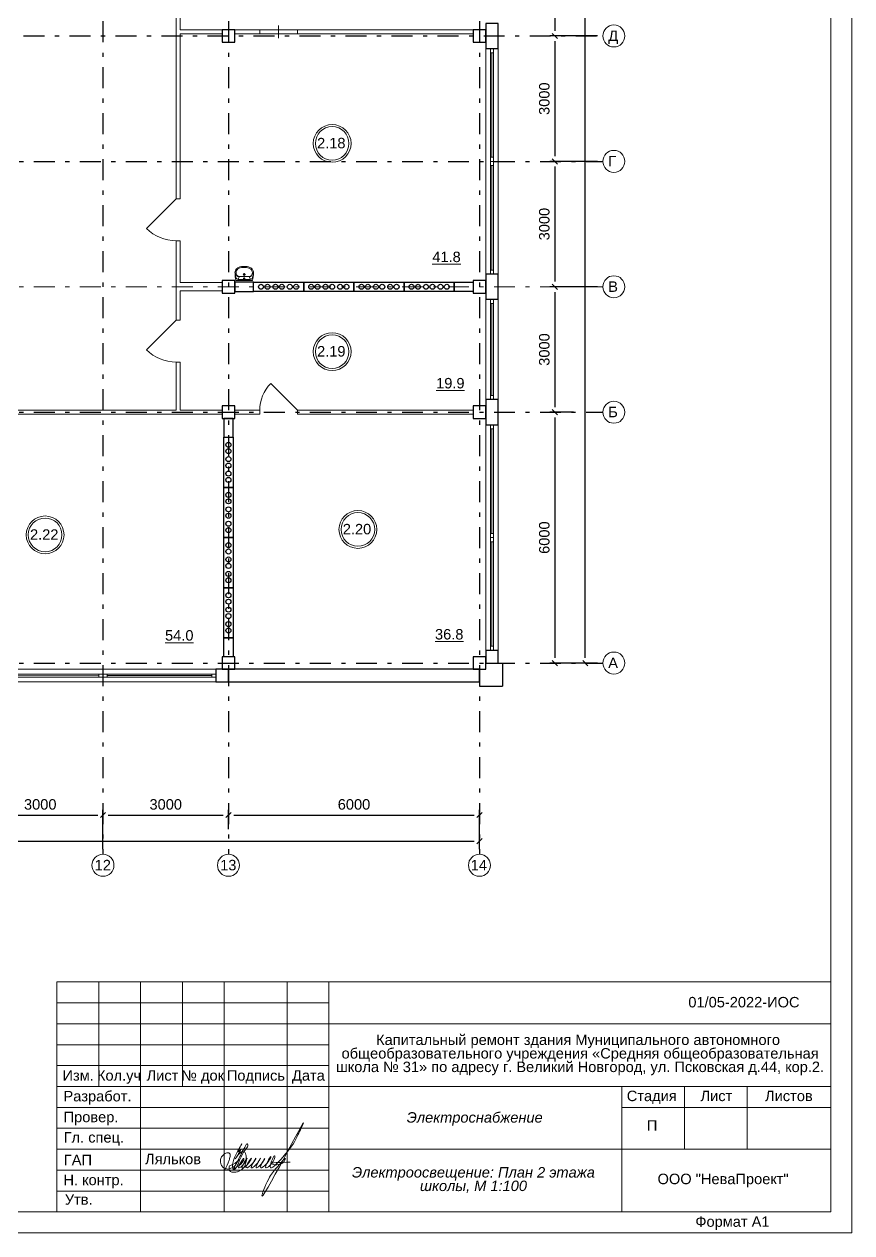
# Model space of a CAD drawing. Header units: metres. Extents: x -306 to 273, y -329 to 512.
# Drawn here: x 150.1 to 169.88, y 289.38 to 318.29 of the extents above; entities that cross this region are included whole.
import ezdxf
from ezdxf.enums import TextEntityAlignment as Align

# ---------------------------------------------------------------- set-up
doc = ezdxf.new("R2010")
doc.units = ezdxf.units.M
doc.header["$MEASUREMENT"] = 0
doc.linetypes.add('( Dashdot )', pattern=[1.001, 0.5, -0.25, 0.001, -0.25])
doc.linetypes.add('DGN Style 3', pattern=[9.681301, 6.915215, -2.766086])
doc.layers.get('DEFPOINTS').update_dxf_attribs({"lineweight": 0})
doc.layers.add('Level 50', color=7, linetype='Continuous', lineweight=0)
doc.layers.add('Level 63', color=7, linetype='Continuous', lineweight=0)
doc.styles.add('Arial', font='ariali.ttf')
doc.styles.add('GOST 2.304', font='cs_gost2304.shx')
doc.styles.add('Standard_0', font='arial.ttf')
doc.styles.add('Style-Arial', font='arial.ttf')
doc.dimstyles.get("Standard").update_dxf_attribs({"dimtxt": 0.00018, "dimasz": 0.00018, "dimexe": 0.0002, "dimexo": 0.0625, "dimgap": 9e-05, "dimtad": 0, "dimtih": 1, "dimtoh": 1, "dimdec": 4, "dimlfac": 1000, "dimzin": 0, "dimdsep": 46, "dimtxsty": 'Standard_0', "dimcen": 9e-05, "dimadec": 0, "dimazin": 0, "dimtfac": 1, "dimtdec": 4, "dimtofl": 0, "dimtmove": 0, "dimatfit": 0, "dimfxl": 0.01, "dimfxlon": 1, "dimtolj": 1, "dimtzin": 0, "dimarcsym": 0})

# ---------------------------------------------------------------- blocks, each defined once
blk = doc.blocks.new('*U1656')
at = {"color": 7, "linetype": 'Continuous', "lineweight": 0}
blk.add_line((1.25, 0), (-1.25, 0), dxfattribs=at)
at = {"color": 7, "linetype": 'Continuous', "lineweight": 13, "flags": 128}
for points in [[(-1.35, 0.035), (-1.25, 0.035), (-1.25, -0.035), (-1.35, -0.035), (-1.35, 0.035)], [(1.25, 0.035), (1.35, 0.035), (1.35, -0.035), (1.25, -0.035), (1.25, 0.035)]]:
    blk.add_lwpolyline(points, close=True, dxfattribs=at)
at = {"color": 7, "linetype": 'Continuous', "lineweight": 0, "flags": 128}
blk.add_lwpolyline([(-1.25, 0.035), (1.25, 0.035), (1.25, -0.035), (-1.25, -0.035), (-1.25, 0.035)], close=True, dxfattribs=at)
blk = doc.blocks.new('*U1657')
at = {"color": 7, "linetype": 'Continuous', "lineweight": 0}
blk.add_line((1.25, 0.001), (-1.25, -0.001), dxfattribs=at)
at = {"color": 7, "linetype": 'Continuous', "lineweight": 13, "flags": 128}
for points in [[(-1.35, 0.034), (-1.25, 0.034), (-1.25, -0.036), (-1.35, -0.036), (-1.35, 0.034)], [(1.25, 0.036), (1.35, 0.036), (1.35, -0.034), (1.25, -0.034), (1.25, 0.036)]]:
    blk.add_lwpolyline(points, close=True, dxfattribs=at)
at = {"color": 7, "linetype": 'Continuous', "lineweight": 0, "flags": 128}
blk.add_lwpolyline([(-1.25, 0.034), (1.25, 0.036), (1.25, -0.034), (-1.25, -0.036), (-1.25, 0.034)], close=True, dxfattribs=at)
blk = doc.blocks.new('*U1658')
at = {"color": 7, "linetype": 'Continuous', "lineweight": 0}
blk.add_line((-1.1, 0), (1.1, 0), dxfattribs=at)
at = {"color": 7, "linetype": 'Continuous', "lineweight": 13, "flags": 128}
for points in [[(-1.1, -0.035), (-1.2, -0.035), (-1.2, 0.035), (-1.1, 0.035), (-1.1, -0.035)], [(1.2, -0.035), (1.1, -0.035), (1.1, 0.035), (1.2, 0.035), (1.2, -0.035)]]:
    blk.add_lwpolyline(points, close=True, dxfattribs=at)
at = {"color": 7, "linetype": 'Continuous', "lineweight": 0, "flags": 128}
blk.add_lwpolyline([(-1.1, 0.035), (1.1, 0.035), (1.1, -0.035), (-1.1, -0.035), (-1.1, 0.035)], close=True, dxfattribs=at)
blk = doc.blocks.new('*U1661')
at = {"color": 7, "linetype": 'Continuous', "lineweight": 30}
for p, q in [((0.275, 0.275), (-0.275, 0.275)), ((-0.275, -0.275), (-0.275, 0.275)), ((0.275, 0.175), (0.275, 0.275)), ((-0.175, -0.275), (-0.275, -0.275))]:
    blk.add_line(p, q, dxfattribs=at)
blk = doc.blocks.new('*U1655')
at = {"color": 7, "linetype": 'Continuous', "lineweight": 30, "flags": 128}
blk.add_lwpolyline([(-0.11, -0.6), (-0.11, 0.6), (0.11, 0.6), (0.11, -0.6), (-0.11, -0.6)], close=True, dxfattribs=at)
at = {"color": 7, "linetype": 'Continuous', "lineweight": 30}
for centre in [(0, 0.421), (0, 0.268), (0, 0.077), (0, -0.077), (0, -0.268), (0, -0.421)]:
    blk.add_circle(centre, 0.06, dxfattribs=at)
blk = doc.blocks.new('*U1662')
at = {"color": 7, "linetype": 'Continuous', "lineweight": 0, "flags": 128}
blk.add_lwpolyline([(42.05, 29.7), (42.05, -29.7), (-42.05, -29.7), (-42.05, 29.7), (42.05, 29.7)], close=True, dxfattribs=at)
at = {"layer": 'Level 50', "color": 7, "linetype": 'Continuous', "lineweight": 13}
for p, q in [((41.55, 29.2), (41.55, -29.2)), ((41.55, -29.2), (-41.25, -29.2))]:
    blk.add_line(p, q, dxfattribs=at)
at = {"layer": 'Level 63', "color": 7, "linetype": 'Continuous', "lineweight": 13}
for p, q in [((23.05, -23.7), (41.55, -23.7)), ((23.05, -23.7), (23.05, -29.2)), ((24.05, -23.7), (24.05, -26.2)), ((25.05, -23.7), (25.05, -29.2)), ((26.05, -23.7), (26.05, -26.2)), ((27.05, -23.7), (27.05, -29.2)), ((28.55, -23.7), (28.55, -29.2)), ((29.55, -23.7), (29.55, -29.2)), ((29.55, -24.7), (41.55, -24.7)), ((23.05, -25.7), (29.55, -25.7)), ((23.05, -26.2), (29.55, -26.2)), ((29.55, -26.2), (41.55, -26.2)), ((36.55, -26.7), (41.55, -26.7)), ((29.55, -27.7), (41.55, -27.7))]:
    blk.add_line(p, q, dxfattribs=at)
at = {"layer": 'Level 63', "color": 7, "linetype": 'Continuous', "lineweight": 0}
for p, q in [((23.05, -24.2), (29.55, -24.2)), ((23.05, -24.7), (29.55, -24.7)), ((23.05, -25.2), (29.55, -25.2)), ((23.05, -26.7), (29.55, -26.7)), ((23.05, -27.2), (29.55, -27.2)), ((23.05, -27.7), (29.55, -27.7)), ((23.05, -28.2), (29.55, -28.2)), ((23.05, -28.7), (29.55, -28.7))]:
    blk.add_line(p, q, dxfattribs=at)
at = {"layer": 'Level 63', "color": 7, "linetype": 'Continuous', "lineweight": 13, "flags": 128}
for points in [[(36.55, -26.2), (36.55, -29.2)], [(38.05, -26.2), (38.05, -27.7)], [(39.55, -26.2), (39.55, -27.7)]]:
    blk.add_lwpolyline(points, dxfattribs=at)
at = {"layer": 'Level 63', "color": 7, "linetype": 'Continuous', "lineweight": 0, "style": 'Style-Arial'}
for s, p in [('Изм.', (23.557, -25.935)), ('Кол.уч', (24.534, -25.935)), ('Лист', (25.573, -25.935)), ('№ док', (26.532, -25.935)), ('Подпись', (27.806, -25.935)), ('Дата', (29.061, -25.935)), ('Разработ.', (24.019, -26.431)), ('Стадия', (37.268, -26.425)), ('Лист', (38.813, -26.425)), ('Листов', (40.546, -26.425)), ('Провер.', (23.864, -26.929)), ('Гл. спец.', (23.931, -27.416)), ('ГАП', (23.551, -27.957)), ('Н. контр.', (23.925, -28.435)), ('ООО "НеваПроект"', (38.973, -28.411)), ('Утв.', (23.57, -28.902)), ('Формат А1', (39.197, -29.431))]:
    blk.add_text(s, height=0.25, dxfattribs=at).set_placement(p, align=Align.MIDDLE_CENTER)
blk = doc.blocks.new('_Oblique-1')
at = {"color": 0, "linetype": 'ByBlock', "lineweight": -2}
blk.add_line((0.5, 0.5), (-0.5, -0.5), dxfattribs=at)
blk = doc.blocks.new('*D2567')
at = {"color": 0, "linetype": 'Continuous', "lineweight": -2, "transparency": 16777216}
for p, q in [((94.98, 298.561), (94.98, 298.872)), ((95.105, 298.747), (160.855, 298.747)), ((160.98, 298.561), (160.98, 298.872))]:
    blk.add_line(p, q, dxfattribs=at)
at = {"layer": 'DEFPOINTS', "color": 0, "linetype": 'Continuous', "lineweight": 0, "transparency": 16777216}
for p in [(160.98, 298.747), (94.98, 298.436), (160.98, 298.436)]:
    blk.add_point(p, dxfattribs=at)
at = {"color": 0, "linetype": 'Continuous', "lineweight": -2, "transparency": 16777216, "xscale": 0.125, "yscale": 0.125, "zscale": 0.125, "rotation": 180}
blk.add_blockref('_Oblique-1', (94.98, 298.747), dxfattribs=at)
at = {"color": 0, "linetype": 'Continuous', "lineweight": -2, "transparency": 16777216, "xscale": 0.125, "yscale": 0.125, "zscale": 0.125}
blk.add_blockref('_Oblique-1', (160.98, 298.747), dxfattribs=at)
at = {"color": 0, "linetype": 'Continuous', "lineweight": 0, "transparency": 16777216, "insert": (127.98, 299), "char_height": 0.25, "attachment_point": 5, "style": 'Style-Arial'}
blk.add_mtext('\\A1;66000', dxfattribs=at)
blk = doc.blocks.new('*D2564')
at = {"color": 0, "linetype": 'Continuous', "lineweight": -2, "transparency": 16777216}
for p, q in [((163.803, 345.009), (163.385, 345.009)), ((163.51, 303.134), (163.51, 344.884)), ((163.803, 303.009), (163.385, 303.009))]:
    blk.add_line(p, q, dxfattribs=at)
at = {"layer": 'DEFPOINTS', "color": 0, "linetype": 'Continuous', "lineweight": 0, "transparency": 16777216}
for p in [(163.51, 345.009), (163.928, 345.009), (163.928, 303.009)]:
    blk.add_point(p, dxfattribs=at)
at = {"color": 0, "linetype": 'Continuous', "lineweight": -2, "transparency": 16777216, "xscale": 0.125, "yscale": 0.125, "zscale": 0.125}
for p, rotation in [((163.51, 345.009), 90), ((163.51, 303.009), 270)]:
    blk.add_blockref('_Oblique-1', p, dxfattribs=dict(at, rotation=rotation))
at = {"color": 0, "linetype": 'Continuous', "lineweight": 0, "transparency": 16777216, "insert": (163.257, 324.009), "char_height": 0.25, "attachment_point": 5, "rotation": 90, "style": 'Style-Arial'}
blk.add_mtext('\\A1;42000', dxfattribs=at)
blk = doc.blocks.new('*U1724')
at = {"color": 7, "linetype": 'Continuous', "lineweight": 13}
for radius in [0.452, 0.402]:
    blk.add_circle((0, 0), radius, dxfattribs=at)
at = {"color": 7, "linetype": 'Continuous', "lineweight": 13, "style": 'Style-Arial'}
blk.add_text('2.18', height=0.25, dxfattribs=at).set_placement((-0.361, 0.133), align=Align.TOP_LEFT)
blk = doc.blocks.new('*U1725')
at = {"color": 7, "linetype": 'Continuous', "lineweight": 13}
for radius in [0.452, 0.402]:
    blk.add_circle((0, 0), radius, dxfattribs=at)
at = {"color": 7, "linetype": 'Continuous', "lineweight": 13, "style": 'Style-Arial'}
blk.add_text('2.19', height=0.25, dxfattribs=at).set_placement((-0.361, 0.133), align=Align.TOP_LEFT)
blk = doc.blocks.new('*U1726')
at = {"color": 7, "linetype": 'Continuous', "lineweight": 13}
for radius in [0.452, 0.402]:
    blk.add_circle((0, 0), radius, dxfattribs=at)
at = {"color": 7, "linetype": 'Continuous', "lineweight": 13, "style": 'Style-Arial'}
blk.add_text('2.20', height=0.25, dxfattribs=at).set_placement((-0.361, 0.133), align=Align.TOP_LEFT)
blk = doc.blocks.new('*U1728')
at = {"color": 7, "linetype": 'Continuous', "lineweight": 13}
for radius in [0.452, 0.402]:
    blk.add_circle((0, 0), radius, dxfattribs=at)
at = {"color": 7, "linetype": 'Continuous', "lineweight": 13, "style": 'Style-Arial'}
blk.add_text('2.22', height=0.25, dxfattribs=at).set_placement((-0.361, 0.133), align=Align.TOP_LEFT)
blk = doc.blocks.new('ум9')
at = {"color": 252, "lineweight": 13}
for p, q in [((0.317, 0), (-0.317, 0)), ((-0.237, -0.059), (-0.19, -0.143)), ((0.228, -0.039), (-0.228, -0.039)), ((0.185, -0.156), (-0.171, -0.156)), ((0.046, -0.234), (-0.046, -0.234)), ((0.035, -0.08), (-0.035, -0.08)), ((0, -0.115), (0, -0.045)), ((0, -0.189), (0, -0.28)), ((0.237, -0.059), (0.19, -0.143))]:
    blk.add_line(p, q, dxfattribs=at)
for centre, radius in [((0, -0.234), 0.0351), ((0, -0.08), 0.0221), ((0, -0.234), 0.0221)]:
    blk.add_circle(centre, radius, dxfattribs=at)
for centre, radius, start, end in [((1.163, -0.334), 1.518, 167.3206, 178.6525), ((-0.135, -0.304), 0.22, 178.312, 234.1043), ((-0.355, -0.298), 0.00065, 358.312, 358.6525), ((0.089, -0.267), 0.429, 154.5977, 180.3349), ((-0.317, -0.001), 0.00065, 90, 167.3206), ((-0.135, -0.303), 0.18, 141.0504, 245.2718), ((-0.228, -0.117), 0.078, 90, 154.5977), ((-0.135, -0.303), 0.193, 141.0504, 147.7493), ((-0.181, -0.302), 0.159, 98.7111, 129.9424), ((-0.181, -0.302), 0.146, 86.1548, 129.9424), ((0.035, -0.093), 0.413, 272.4632, 300.3552), ((0.181, -0.302), 0.146, 50.0576, 93.8452), ((0.181, -0.302), 0.159, 50.0576, 81.2889), ((0.135, -0.303), 0.18, 294.7282, 38.9496), ((0.228, -0.117), 0.078, 25.4023, 90), ((0.135, -0.304), 0.22, 305.8957, 1.688), ((0.135, -0.303), 0.193, 32.2507, 38.9496), ((-0.089, -0.267), 0.429, 359.6651, 25.4023), ((0.317, -0.001), 0.00065, 12.6794, 90), ((-1.163, -0.334), 1.518, 1.3475, 12.6794), ((0.355, -0.298), 0.00065, 181.3475, 181.688), ((-0.035, -0.093), 0.452, 239.6448, 267.5368), ((-0.035, -0.093), 0.413, 244.8898, 267.5368), ((0, 0.104), 0.65, 265.1692, 274.8308), ((0, 0.104), 0.611, 265.1692, 274.8308), ((0.035, -0.093), 0.452, 272.4632, 300.3552)]:
    blk.add_arc(centre, radius, start, end, dxfattribs=at)
blk = doc.blocks.new('*U1888')
at = {"color": 7, "lineweight": 13}
blk.add_line((-0.5, 0.354), (0.207, -0.354), dxfattribs=at)
at = {"color": 7, "lineweight": 0}
blk.add_arc((-0.5, 0.354), 1, 315, 360, dxfattribs=at)
blk = doc.blocks.new('*U1889')
at = {"color": 7, "linetype": 'Continuous', "lineweight": 13}
blk.add_line((-0.45, 0.318), (0.186, -0.318), dxfattribs=at)
at = {"color": 7, "linetype": 'Continuous', "lineweight": 0}
blk.add_arc((-0.45, 0.318), 0.9, 315, 360, dxfattribs=at)
blk = doc.blocks.new('*D2366')
at = {"color": 0, "linetype": 'Continuous', "lineweight": -2, "transparency": 16777216}
for p, q in [((163.803, 324.009), (162.658, 324.009)), ((162.783, 323.884), (162.783, 318.134)), ((163.803, 318.009), (162.658, 318.009))]:
    blk.add_line(p, q, dxfattribs=at)
at = {"layer": 'DEFPOINTS', "color": 0, "linetype": 'Continuous', "lineweight": 0, "transparency": 16777216}
for p in [(163.928, 324.009), (162.783, 318.009), (163.928, 318.009)]:
    blk.add_point(p, dxfattribs=at)
at = {"color": 0, "linetype": 'Continuous', "lineweight": -2, "transparency": 16777216, "xscale": 0.125, "yscale": 0.125, "zscale": 0.125}
for p, rotation in [((162.783, 324.009), 90), ((162.783, 318.009), 270)]:
    blk.add_blockref('_Oblique-1', p, dxfattribs=dict(at, rotation=rotation))
at = {"color": 0, "linetype": 'Continuous', "lineweight": 0, "transparency": 16777216, "insert": (162.53, 321.009), "char_height": 0.25, "attachment_point": 5, "rotation": 90, "style": 'Style-Arial'}
blk.add_mtext('\\A1;6000', dxfattribs=at)
blk = doc.blocks.new('*D2367')
at = {"color": 0, "linetype": 'Continuous', "lineweight": -2, "transparency": 16777216}
for p, q in [((163.803, 318.009), (162.658, 318.009)), ((162.783, 317.884), (162.783, 315.134)), ((163.803, 315.009), (162.658, 315.009))]:
    blk.add_line(p, q, dxfattribs=at)
at = {"layer": 'DEFPOINTS', "color": 0, "linetype": 'Continuous', "lineweight": 0, "transparency": 16777216}
for p in [(163.928, 318.009), (162.783, 315.009), (163.928, 315.009)]:
    blk.add_point(p, dxfattribs=at)
at = {"color": 0, "linetype": 'Continuous', "lineweight": -2, "transparency": 16777216, "xscale": 0.125, "yscale": 0.125, "zscale": 0.125}
for p, rotation in [((162.783, 318.009), 90), ((162.783, 315.009), 270)]:
    blk.add_blockref('_Oblique-1', p, dxfattribs=dict(at, rotation=rotation))
at = {"color": 0, "linetype": 'Continuous', "lineweight": 0, "transparency": 16777216, "insert": (162.53, 316.509), "char_height": 0.25, "attachment_point": 5, "rotation": 90, "style": 'Style-Arial'}
blk.add_mtext('\\A1;3000', dxfattribs=at)
blk = doc.blocks.new('*D2368')
at = {"color": 0, "linetype": 'Continuous', "lineweight": -2, "transparency": 16777216}
for p, q in [((163.803, 315.009), (162.658, 315.009)), ((162.783, 314.884), (162.783, 312.134)), ((163.803, 312.009), (162.658, 312.009))]:
    blk.add_line(p, q, dxfattribs=at)
at = {"layer": 'DEFPOINTS', "color": 0, "linetype": 'Continuous', "lineweight": 0, "transparency": 16777216}
for p in [(163.928, 315.009), (162.783, 312.009), (163.928, 312.009)]:
    blk.add_point(p, dxfattribs=at)
at = {"color": 0, "linetype": 'Continuous', "lineweight": -2, "transparency": 16777216, "xscale": 0.125, "yscale": 0.125, "zscale": 0.125}
for p, rotation in [((162.783, 315.009), 90), ((162.783, 312.009), 270)]:
    blk.add_blockref('_Oblique-1', p, dxfattribs=dict(at, rotation=rotation))
at = {"color": 0, "linetype": 'Continuous', "lineweight": 0, "transparency": 16777216, "insert": (162.53, 313.509), "char_height": 0.25, "attachment_point": 5, "rotation": 90, "style": 'Style-Arial'}
blk.add_mtext('\\A1;3000', dxfattribs=at)
blk = doc.blocks.new('*D2369')
at = {"color": 0, "linetype": 'Continuous', "lineweight": -2, "transparency": 16777216}
for p, q in [((163.803, 312.009), (162.658, 312.009)), ((162.783, 311.884), (162.783, 309.134)), ((163.224, 309.009), (162.658, 309.009))]:
    blk.add_line(p, q, dxfattribs=at)
at = {"layer": 'DEFPOINTS', "color": 0, "linetype": 'Continuous', "lineweight": 0, "transparency": 16777216}
for p in [(163.928, 312.009), (162.783, 309.009), (163.349, 309.009)]:
    blk.add_point(p, dxfattribs=at)
at = {"color": 0, "linetype": 'Continuous', "lineweight": -2, "transparency": 16777216, "xscale": 0.125, "yscale": 0.125, "zscale": 0.125}
for p, rotation in [((162.783, 312.009), 90), ((162.783, 309.009), 270)]:
    blk.add_blockref('_Oblique-1', p, dxfattribs=dict(at, rotation=rotation))
at = {"color": 0, "linetype": 'Continuous', "lineweight": 0, "transparency": 16777216, "insert": (162.53, 310.509), "char_height": 0.25, "attachment_point": 5, "rotation": 90, "style": 'Style-Arial'}
blk.add_mtext('\\A1;3000', dxfattribs=at)
blk = doc.blocks.new('*D2370')
at = {"color": 0, "linetype": 'Continuous', "lineweight": -2, "transparency": 16777216}
for p, q in [((163.224, 309.009), (162.658, 309.009)), ((162.783, 308.884), (162.783, 303.134)), ((163.803, 303.009), (162.658, 303.009))]:
    blk.add_line(p, q, dxfattribs=at)
at = {"layer": 'DEFPOINTS', "color": 0, "linetype": 'Continuous', "lineweight": 0, "transparency": 16777216}
for p in [(163.349, 309.009), (162.783, 303.009), (163.928, 303.009)]:
    blk.add_point(p, dxfattribs=at)
at = {"color": 0, "linetype": 'Continuous', "lineweight": -2, "transparency": 16777216, "xscale": 0.125, "yscale": 0.125, "zscale": 0.125}
for p, rotation in [((162.783, 309.009), 90), ((162.783, 303.009), 270)]:
    blk.add_blockref('_Oblique-1', p, dxfattribs=dict(at, rotation=rotation))
at = {"color": 0, "linetype": 'Continuous', "lineweight": 0, "transparency": 16777216, "insert": (162.53, 306.009), "char_height": 0.25, "attachment_point": 5, "rotation": 90, "style": 'Style-Arial'}
blk.add_mtext('\\A1;6000', dxfattribs=at)
blk = doc.blocks.new('*D2362')
at = {"color": 0, "linetype": 'Continuous', "lineweight": -2, "transparency": 16777216}
for p, q in [((148.98, 298.561), (148.98, 299.499)), ((149.105, 299.374), (151.855, 299.374)), ((151.98, 298.561), (151.98, 299.499))]:
    blk.add_line(p, q, dxfattribs=at)
at = {"layer": 'DEFPOINTS', "color": 0, "linetype": 'Continuous', "lineweight": 0, "transparency": 16777216}
for p in [(151.98, 299.374), (148.98, 298.436), (151.98, 298.436)]:
    blk.add_point(p, dxfattribs=at)
at = {"color": 0, "linetype": 'Continuous', "lineweight": -2, "transparency": 16777216, "xscale": 0.125, "yscale": 0.125, "zscale": 0.125, "rotation": 180}
blk.add_blockref('_Oblique-1', (148.98, 299.374), dxfattribs=at)
at = {"color": 0, "linetype": 'Continuous', "lineweight": -2, "transparency": 16777216, "xscale": 0.125, "yscale": 0.125, "zscale": 0.125}
blk.add_blockref('_Oblique-1', (151.98, 299.374), dxfattribs=at)
at = {"color": 0, "linetype": 'Continuous', "lineweight": 0, "transparency": 16777216, "insert": (150.48, 299.627), "char_height": 0.25, "attachment_point": 5, "style": 'Style-Arial'}
blk.add_mtext('\\A1;3000', dxfattribs=at)
blk = doc.blocks.new('*D2363')
at = {"color": 0, "linetype": 'Continuous', "lineweight": -2, "transparency": 16777216}
for p, q in [((151.98, 298.561), (151.98, 299.499)), ((152.105, 299.374), (154.855, 299.374)), ((154.98, 299.036), (154.98, 299.499))]:
    blk.add_line(p, q, dxfattribs=at)
at = {"layer": 'DEFPOINTS', "color": 0, "linetype": 'Continuous', "lineweight": 0, "transparency": 16777216}
for p in [(154.98, 299.374), (154.98, 298.911), (151.98, 298.436)]:
    blk.add_point(p, dxfattribs=at)
at = {"color": 0, "linetype": 'Continuous', "lineweight": -2, "transparency": 16777216, "xscale": 0.125, "yscale": 0.125, "zscale": 0.125, "rotation": 180}
blk.add_blockref('_Oblique-1', (151.98, 299.374), dxfattribs=at)
at = {"color": 0, "linetype": 'Continuous', "lineweight": -2, "transparency": 16777216, "xscale": 0.125, "yscale": 0.125, "zscale": 0.125}
blk.add_blockref('_Oblique-1', (154.98, 299.374), dxfattribs=at)
at = {"color": 0, "linetype": 'Continuous', "lineweight": 0, "transparency": 16777216, "insert": (153.48, 299.627), "char_height": 0.25, "attachment_point": 5, "style": 'Style-Arial'}
blk.add_mtext('\\A1;3000', dxfattribs=at)
blk = doc.blocks.new('*D2364')
at = {"color": 0, "linetype": 'Continuous', "lineweight": -2, "transparency": 16777216}
for p, q in [((154.98, 299.036), (154.98, 299.499)), ((155.105, 299.374), (160.855, 299.374)), ((160.98, 298.561), (160.98, 299.499))]:
    blk.add_line(p, q, dxfattribs=at)
at = {"layer": 'DEFPOINTS', "color": 0, "linetype": 'Continuous', "lineweight": 0, "transparency": 16777216}
for p in [(160.98, 299.374), (154.98, 298.911), (160.98, 298.436)]:
    blk.add_point(p, dxfattribs=at)
at = {"color": 0, "linetype": 'Continuous', "lineweight": -2, "transparency": 16777216, "xscale": 0.125, "yscale": 0.125, "zscale": 0.125, "rotation": 180}
blk.add_blockref('_Oblique-1', (154.98, 299.374), dxfattribs=at)
at = {"color": 0, "linetype": 'Continuous', "lineweight": -2, "transparency": 16777216, "xscale": 0.125, "yscale": 0.125, "zscale": 0.125}
blk.add_blockref('_Oblique-1', (160.98, 299.374), dxfattribs=at)
at = {"color": 0, "linetype": 'Continuous', "lineweight": 0, "transparency": 16777216, "insert": (157.98, 299.627), "char_height": 0.25, "attachment_point": 5, "style": 'Style-Arial'}
blk.add_mtext('\\A1;6000', dxfattribs=at)

msp = doc.modelspace()

# ---------------------------------------------------------------- linework, layer by layer
at = {"color": 1, "linetype": '( Dashdot )'}
for p, q in [((151.97987428, 346.95949373), (151.97987428, 298.43607877)), ((154.97987428, 346.95949373), (154.97987428, 298.43607877)), ((160.97987428, 346.95949373), (160.97987428, 298.43607877)), ((148.97987428, 318.00949373), (163.92828637, 318.00949373)), ((92.02828637, 315.00949373), (163.92828637, 315.00949373)), ((92.02828637, 309.00949373), (163.92828637, 309.00949373)), ((92.02828637, 303.00949373), (163.92828637, 303.00949373))]:
    msp.add_line(p, q, dxfattribs=at)
at = {"color": 7, "linetype": 'Continuous', "lineweight": 13}
for p, q in [((153.72828637, 322.10949373), (153.72828637, 314.10949373)), ((153.82828637, 320.90949373), (153.82828637, 318.15949373)), ((153.82828637, 318.05949373), (153.82828637, 314.10949373)), ((155.72828637, 318.15949373), (155.72828637, 318.05949373)), ((156.62828637, 318.15949373), (156.62828637, 318.05949373)), ((153.82828637, 314.10949373), (153.72828637, 314.10949373)), ((153.82828637, 313.10949373), (153.72828637, 313.10949373)), ((153.72828637, 313.10949373), (153.72828637, 311.20949373)), ((153.82828637, 313.10949373), (153.82828637, 312.10949373)), ((153.82828637, 311.90949373), (153.82828637, 311.20949373)), ((153.82828637, 311.20949373), (153.72828637, 311.20949373)), ((153.82828637, 310.20949373), (153.72828637, 310.20949373)), ((153.72828637, 310.20949373), (153.72828637, 309.05949373)), ((153.82828637, 310.20949373), (153.82828637, 309.05949373)), ((155.72828637, 309.05949373), (155.72828637, 308.95949373)), ((156.62828637, 309.05949373), (156.62828637, 308.95949373))]:
    msp.add_line(p, q, dxfattribs=at)
at = {"color": 7, "linetype": 'Continuous', "lineweight": 0}
msp.add_line((156.17828637, 318.25949373), (156.17828637, 317.95949373), dxfattribs=at)
at = {"color": 1, "linetype": '( Dashdot )', "lineweight": 0}
msp.add_line((92.02828637, 312.00949373), (163.92828637, 312.00949373), dxfattribs=at)
at = {"color": 7, "linetype": 'Continuous', "lineweight": 30, "flags": 128}
for points in [[(161.42828637, 317.70949373), (161.42828637, 318.30949373), (161.12828637, 318.30949373), (161.12828637, 317.70949373), (161.42828637, 317.70949373)], [(154.82828637, 318.15949373), (154.82828637, 317.85949373), (155.12828637, 317.85949373), (155.12828637, 318.15949373), (154.82828637, 318.15949373)], [(160.82828637, 318.15949373), (160.82828637, 317.85949373), (161.12828637, 317.85949373), (161.12828637, 318.15949373), (160.82828637, 318.15949373)], [(161.42828637, 311.70949373), (161.42828637, 312.30949373), (161.12828637, 312.30949373), (161.12828637, 311.70949373), (161.42828637, 311.70949373)], [(154.82828637, 312.15949373), (154.82828637, 311.85949373), (155.12828637, 311.85949373), (155.12828637, 312.15949373), (154.82828637, 312.15949373)], [(155.57828637, 311.89949373), (155.57828637, 312.11949373), (155.12828637, 312.11949373), (155.12828637, 311.89949373), (155.57828637, 311.89949373)], [(160.37828637, 311.89949373), (160.37828637, 312.11949373), (160.82828637, 312.11949373), (160.82828637, 311.89949373), (160.37828637, 311.89949373)], [(160.82828637, 312.15949373), (160.82828637, 311.85949373), (161.12828637, 311.85949373), (161.12828637, 312.15949373), (160.82828637, 312.15949373)], [(154.82828637, 309.15949373), (154.82828637, 308.85949373), (155.12828637, 308.85949373), (155.12828637, 309.15949373), (154.82828637, 309.15949373)], [(160.82828637, 309.15949373), (160.82828637, 308.85949373), (161.12828637, 308.85949373), (161.12828637, 309.15949373), (160.82828637, 309.15949373)], [(161.42828637, 308.70949373), (161.42828637, 309.30949373), (161.12828637, 309.30949373), (161.12828637, 308.70949373), (161.42828637, 308.70949373)], [(154.86828637, 308.40949373), (155.08828637, 308.40949373), (155.08828637, 308.85949373), (154.86828637, 308.85949373), (154.86828637, 308.40949373)], [(154.86828637, 303.60949373), (155.08828637, 303.60949373), (155.08828637, 303.15949373), (154.86828637, 303.15949373), (154.86828637, 303.60949373)], [(161.12828637, 303.00949373), (161.42828637, 303.00949373), (161.42828637, 303.30949373), (161.12828637, 303.30949373), (161.12828637, 303.00949373)], [(154.82828637, 303.15949373), (154.82828637, 302.85949373), (155.12828637, 302.85949373), (155.12828637, 303.15949373), (154.82828637, 303.15949373)], [(160.82828637, 303.15949373), (160.82828637, 302.85949373), (161.12828637, 302.85949373), (161.12828637, 303.15949373), (160.82828637, 303.15949373)], [(154.67828637, 302.55949373), (154.97828637, 302.55949373), (154.97828637, 302.85949373), (154.67828637, 302.85949373), (154.67828637, 302.55949373)], [(160.97828637, 302.85949373), (154.97828637, 302.85949373), (154.97828637, 302.55949373), (160.97828637, 302.55949373), (160.97828637, 302.85949373)]]:
    msp.add_lwpolyline(points, close=True, dxfattribs=at)
at = {"color": 7, "linetype": 'Continuous', "lineweight": 13, "flags": 128}
for points in [[(153.82828637, 318.15949373), (154.82828637, 318.15949373), (154.82828637, 318.05949373), (153.82828637, 318.05949373)], [(155.72828637, 318.05949373), (155.12828637, 318.05949373), (155.12828637, 318.15949373), (155.72828637, 318.15949373)], [(156.62828637, 318.15949373), (160.82828637, 318.15949373), (160.82828637, 318.05949373), (156.62828637, 318.05949373)], [(153.82828637, 312.10949373), (154.82828637, 312.10949373), (154.82828637, 311.90949373), (153.82828637, 311.90949373)], [(153.72828637, 309.05949373), (149.12828637, 309.05949373)], [(149.12828637, 308.95949373), (154.82828637, 308.95949373), (154.82828637, 309.05949373), (153.82828637, 309.05949373)], [(155.72828637, 308.95949373), (155.12828637, 308.95949373), (155.12828637, 309.05949373), (155.72828637, 309.05949373)], [(156.62828637, 309.05949373), (160.82828637, 309.05949373), (160.82828637, 308.95949373), (156.62828637, 308.95949373)]]:
    msp.add_lwpolyline(points, dxfattribs=at)
at = {"color": 7, "linetype": 'Continuous', "lineweight": 0, "flags": 128}
for points in [[(155.72828637, 318.15949373), (156.62828637, 318.15949373), (156.62828637, 318.05949373), (155.72828637, 318.05949373), (155.72828637, 318.15949373)], [(161.42828637, 312.30949373), (161.42828637, 317.70949373), (161.12828637, 317.70949373), (161.12828637, 312.30949373), (161.42828637, 312.30949373)], [(161.12828637, 311.70949373), (161.12828637, 309.30949373), (161.42828637, 309.30949373), (161.42828637, 311.70949373), (161.12828637, 311.70949373)], [(161.42828637, 303.30949373), (161.42828637, 308.70949373), (161.12828637, 308.70949373), (161.12828637, 303.30949373), (161.42828637, 303.30949373)], [(149.27828637, 302.85949373), (154.67828637, 302.85949373), (154.67828637, 302.55949373), (149.27828637, 302.55949373), (149.27828637, 302.85949373)]]:
    msp.add_lwpolyline(points, close=True, dxfattribs=at)
at = {"color": 7, "linetype": 'Continuous', "lineweight": 13}
for centre in [(164.19164181, 318.00949373), (164.19164181, 315.00949373), (164.19164181, 312.00949373), (164.19164181, 309.00949373), (164.19164181, 303.00949373), (151.97987428, 298.17272333), (154.97987428, 298.17272333), (160.97987428, 298.17272333)]:
    msp.add_circle(centre, 0.26335544, dxfattribs=at)
at = {"color": 5, "linetype": 'Continuous', "lineweight": 0}
msp.add_spline([(154.89040508, 290.87980541), (154.99307049, 291.11462323), (155.01825384, 291.20860879), (155.01825384, 291.2618127), (154.98702651, 291.29304004), (154.93774624, 291.29304004), (154.86039997, 291.24838415), (154.80564745, 291.17859582), (154.79119578, 291.13820749), (154.79119578, 291.06959088), (154.80824327, 291.00596878), (154.85108015, 290.94527114), (154.90034211, 290.91682973), (154.96710473, 290.90568661), (155.03515688, 290.92392113), (155.09363299, 290.95051726), (155.13374003, 290.98151704), (155.20510381, 291.10512272), (155.27129772, 291.24118623), (155.32502319, 291.351614), (155.38125262, 291.44900624), (155.41846609, 291.50116715), (155.43583015, 291.50581984), (155.44252364, 291.4808394), (155.4315116, 291.4397419), (155.39903876, 291.39490169), (155.20781177, 291.02647107), (155.14704377, 290.92121781), (155.10152946, 290.89494011), (155.08935606, 290.91602505), (155.08370274, 290.93712355), (155.07621062, 291.01259423), (155.10933427, 291.13621337), (155.20417635, 291.34290645), (155.30243851, 291.51310151), (155.2053848, 291.31578869), (155.26852722, 291.37138179), (155.139755, 291.14834177), (155.24050537, 291.27886593), (155.31467638, 291.32168858), (155.37092223, 291.30661755), (155.39772084, 291.246489), (155.4056312, 291.1495685), (155.33485208, 290.92674851), (155.24708485, 290.86245972), (155.18252585, 290.83552645), (155.08332087, 290.83177435), (155.01454238, 290.86093545), (155.00202752, 290.88261184), (154.99447122, 290.93322645), (155.00823912, 290.98460893), (155.08395462, 291.01219321), (155.23685699, 291.14916659), (155.12136318, 290.92193811), (155.18082142, 290.95626634), (155.33505875, 291.11050367), (155.34717781, 291.15573261), (155.22201048, 290.93893644), (155.35497582, 291.03992199), (155.423333, 291.16283171), (155.30597827, 290.92980388), (155.46784533, 291.05740115), (155.52630304, 291.16283171), (155.40309705, 290.94525384), (155.56920794, 291.05126075), (155.6356862, 291.16283171), (155.5258924, 290.94298084), (155.69576502, 291.07947567), (155.74327614, 291.16283171), (155.64165961, 290.946181), (155.83925114, 291.13822245), (155.84412135, 291.15043817), (155.74565311, 290.95812975), (155.98981161, 291.18509062), (155.99247683, 291.19503735), (155.86839303, 290.95457589), (156.08746338, 291.18518272), (156.08746338, 291.21412779), (155.97825449, 290.96629088), (156.27850932, 291.19114742), (156.6225681, 291.68422465), (156.75752309, 291.97474501), (155.78002311, 290.28166539), (155.96313567, 290.71364602), (156.18787077, 291.00423787), (156.34101282, 291.15737992), (156.28539535, 291.06104763), (156.01533006, 291.02867784), (156.45802921, 291.07124181)], degree=3, dxfattribs=at)

# ---------------------------------------------------------------- block references
at = {"color": 7, "linetype": 'Continuous', "lineweight": 13, "extrusion": (0, 0, -1)}
for name, p, rotation in [('*U1656', (-161.27832732, 316.35944712), 90), ('*U1657', (-161.27722732, 313.65944712), 90), ('*U1658', (-161.27824541, 310.50954033), 270), ('*U1656', (-161.27832732, 307.35944712), 90), ('*U1657', (-161.27722732, 304.65944712), 90)]:
    msp.add_blockref(name, p, dxfattribs=dict(at, rotation=rotation))
at = {"color": 7, "linetype": 'Continuous', "lineweight": 13}
for name, p in [('*U1724', (157.45849043, 315.43887592)), ('*U1725', (157.45849043, 310.45813545)), ('*U1728', (150.59698243, 306.07541868)), ('*U1726', (158.0733831, 306.20493886)), ('*U1657', (150.62823976, 302.70843469)), ('*U1656', (153.32823976, 302.70953469))]:
    msp.add_blockref(name, p, dxfattribs=at)
at = {"color": 7, "lineweight": 13, "rotation": 270}
for p in [(153.37475897, 313.60954033), (153.37475897, 310.70954033)]:
    msp.add_blockref('*U1888', p, dxfattribs=at)
at = {"color": 252, "lineweight": 13, "xscale": 0.622159090909089, "yscale": 0.622159090909089, "zscale": 0.622159090909089, "rotation": 180}
msp.add_blockref('ум9', (155.3565052, 312.15842344), dxfattribs=at)
at = {"color": 7, "linetype": 'Continuous', "lineweight": 30}
for name, p, rotation in [('*U1655', (156.17824541, 312.00944712), 90), ('*U1655', (157.37824541, 312.00944712), 90), ('*U1655', (158.57824541, 312.00944712), 90), ('*U1655', (159.77824541, 312.00944712), 90), ('*U1661', (161.25333297, 302.73445277), 180)]:
    msp.add_blockref(name, p, dxfattribs=dict(at, rotation=rotation))
at = {"color": 7, "linetype": 'Continuous', "lineweight": 13, "rotation": 180}
msp.add_blockref('*U1889', (156.17832273, 309.37767113), dxfattribs=at)
at = {"color": 7, "linetype": 'Continuous', "lineweight": 30}
for p in [(154.97823976, 307.80953469), (154.97823976, 306.60953469), (154.97823976, 305.40953469), (154.97823976, 304.20953469)]:
    msp.add_blockref('*U1655', p, dxfattribs=at)
at = {"layer": 'Level 50', "color": 7, "linetype": 'Continuous', "lineweight": 13}
msp.add_blockref('*U1662', (127.82986233, 319.08055446), dxfattribs=at)

# ---------------------------------------------------------------- texts
at = {"color": 7, "linetype": 'Continuous', "lineweight": 30, "style": 'Style-Arial'}
for s, p in [('Д', (164.0575503, 318.13875636)), ('Г', (164.0575503, 315.13875636)), ('В', (164.0575503, 312.13875636)), ('Б', (164.0575503, 309.13875636)), ('А', (164.0575503, 303.13875636)), ('12', (151.78118968, 298.30198596)), ('13', (154.78118968, 298.30198596)), ('14', (160.77059799, 298.30198596))]:
    msp.add_text(s, height=0.25, dxfattribs=at).set_placement(p, align=Align.TOP_LEFT)
at = {"color": 7, "linetype": 'Continuous', "lineweight": 13, "style": 'Style-Arial'}
for s, p in [('%%u41.8%%U', (159.85220682, 312.85005072)), ('%%u19.9%%U', (159.94343831, 309.82889859)), ('%%u54.0%%U', (153.46344095, 303.79660292)), ('%%u36.8%%U', (159.91681905, 303.82297688))]:
    msp.add_text(s, height=0.25, dxfattribs=at).set_placement(p, align=Align.TOP_LEFT)
at = {"color": 7, "linetype": 'Continuous', "lineweight": 0, "style": 'Style-Arial'}
msp.add_text('01/05-2022-ИОС', height=0.25, dxfattribs=at).set_placement((165.97206953, 295.02289751), align=Align.TOP_LEFT)
at = {"color": 7, "lineweight": 13, "style": 'Style-Arial'}
msp.add_text('Ляльков', height=0.25, dxfattribs=at).set_placement((152.98644166, 291.2718125), align=Align.TOP_LEFT)
at = {"color": 18, "linetype": 'DGN Style 3', "lineweight": 0, "true_color": 0x000000, "insert": (163.33633979, 294.12295136), "char_height": 0.25, "attachment_point": 2, "line_spacing_factor": 0.776524, "style": 'Style-Arial'}
msp.add_mtext('\\pt0.260417;Капитальный ремонт здания Муниципального автономного\\P общеобразовательного учреждения «Средняя общеобразовательная\\P школа № 31» по адресу г. Великий Новгород, ул. Псковская д.44, кор.2.\\P\\P', dxfattribs=at)
at = {"color": 7, "linetype": 'Continuous', "lineweight": 13, "char_height": 0.25, "width": 6.8082066547, "attachment_point": 2, "line_spacing_factor": 0.776524, "style": 'Arial'}
for s, insert in [('{\\C0;Электроснабжение}', (160.86598831, 292.2664778)), ('{\\C0;Электроосвещение: План 2 этажа школы, М 1:100}', (160.83578138, 290.9533649))]:
    msp.add_mtext(s, dxfattribs=dict(at, insert=insert))
at = {"color": 7, "linetype": 'Continuous', "lineweight": 0, "insert": (165.10548032, 291.94726307), "char_height": 0.25, "attachment_point": 5, "line_spacing_factor": 0.72, "style": 'GOST 2.304'}
msp.add_mtext('\\fArial|b0|i0|c204204|p39;П', dxfattribs=at)

# ---------------------------------------------------------------- dimensions: what is measured, and where the dimension line sits
at = {"color": 5, "linetype": 'Continuous', "lineweight": 0}
for base, p1, p2, angle, picture, middle in [((163.51011149, 345.00949373), (163.92828637, 303.00949373), (163.92828637, 345.00949373), 90, '*D2564', (163.25746824, 324.00949373)), ((162.78271318, 318.00949373), (163.92828637, 324.00949373), (163.92828637, 318.00949373), 270, '*D2366', (162.53006993, 321.00949373)), ((162.78271318, 315.00949373), (163.92828637, 318.00949373), (163.92828637, 315.00949373), 270, '*D2367', (162.52998466, 316.50949373)), ((162.78271318, 312.00949373), (163.92828637, 315.00949373), (163.92828637, 312.00949373), 270, '*D2368', (162.52998466, 313.50949373)), ((162.78271318, 309.00949373), (163.92828637, 312.00949373), (163.34928637, 309.00949373), 270, '*D2369', (162.52998466, 310.50949373)), ((162.78271318, 303.00949373), (163.34928637, 309.00949373), (163.92828637, 303.00949373), 270, '*D2370', (162.53006993, 306.00949373))]:
    dim = msp.add_linear_dim(base=base, p1=p1, p2=p2, angle=angle, dimstyle='Standard', override={"dimtxt": 0.25, "dimasz": 0.125, "dimexe": 0.125, "dimexo": 0.125, "dimgap": 0.125, "dimtad": 1, "dimtih": 0, "dimtoh": 0, "dimzin": 11, "dimtxsty": 'Style-Arial', "dimblk": '_Oblique-1', "dimfxlon": 0, "dimfrac": 2, "dimtzin": 11}, dxfattribs=at)
    dim.commit()
    dim.dimension.update_dxf_attribs({"geometry": picture, "text_midpoint": middle})
for base, p1, p2, picture, middle in [((151.97987428, 299.37413048), (148.97987428, 298.43607877), (151.97987428, 298.43607877), '*D2362', (150.47987428, 299.62685899)), ((154.97987428, 299.37413048), (151.97987428, 298.43607877), (154.97987428, 298.91149373), '*D2363', (153.47987428, 299.62685899)), ((160.97987428, 299.37413048), (154.97987428, 298.91149373), (160.97987428, 298.43607877), '*D2364', (157.97987428, 299.62677372)), ((160.9798742792, 298.747006244), (94.9798742792, 298.4360787709), (160.9798742792, 298.4360787709), '*D2567', (127.9798742792, 298.9996494909))]:
    dim = msp.add_linear_dim(base=base, p1=p1, p2=p2, dimstyle='Standard', override={"dimtxt": 0.25, "dimasz": 0.125, "dimexe": 0.125, "dimexo": 0.125, "dimgap": 0.125, "dimtad": 1, "dimtih": 0, "dimtoh": 0, "dimzin": 11, "dimtxsty": 'Style-Arial', "dimblk": '_Oblique-1', "dimfxlon": 0, "dimfrac": 2, "dimtzin": 11}, dxfattribs=at)
    dim.commit()
    dim.dimension.update_dxf_attribs({"geometry": picture, "text_midpoint": middle})

doc.saveas('drawing.dxf')
